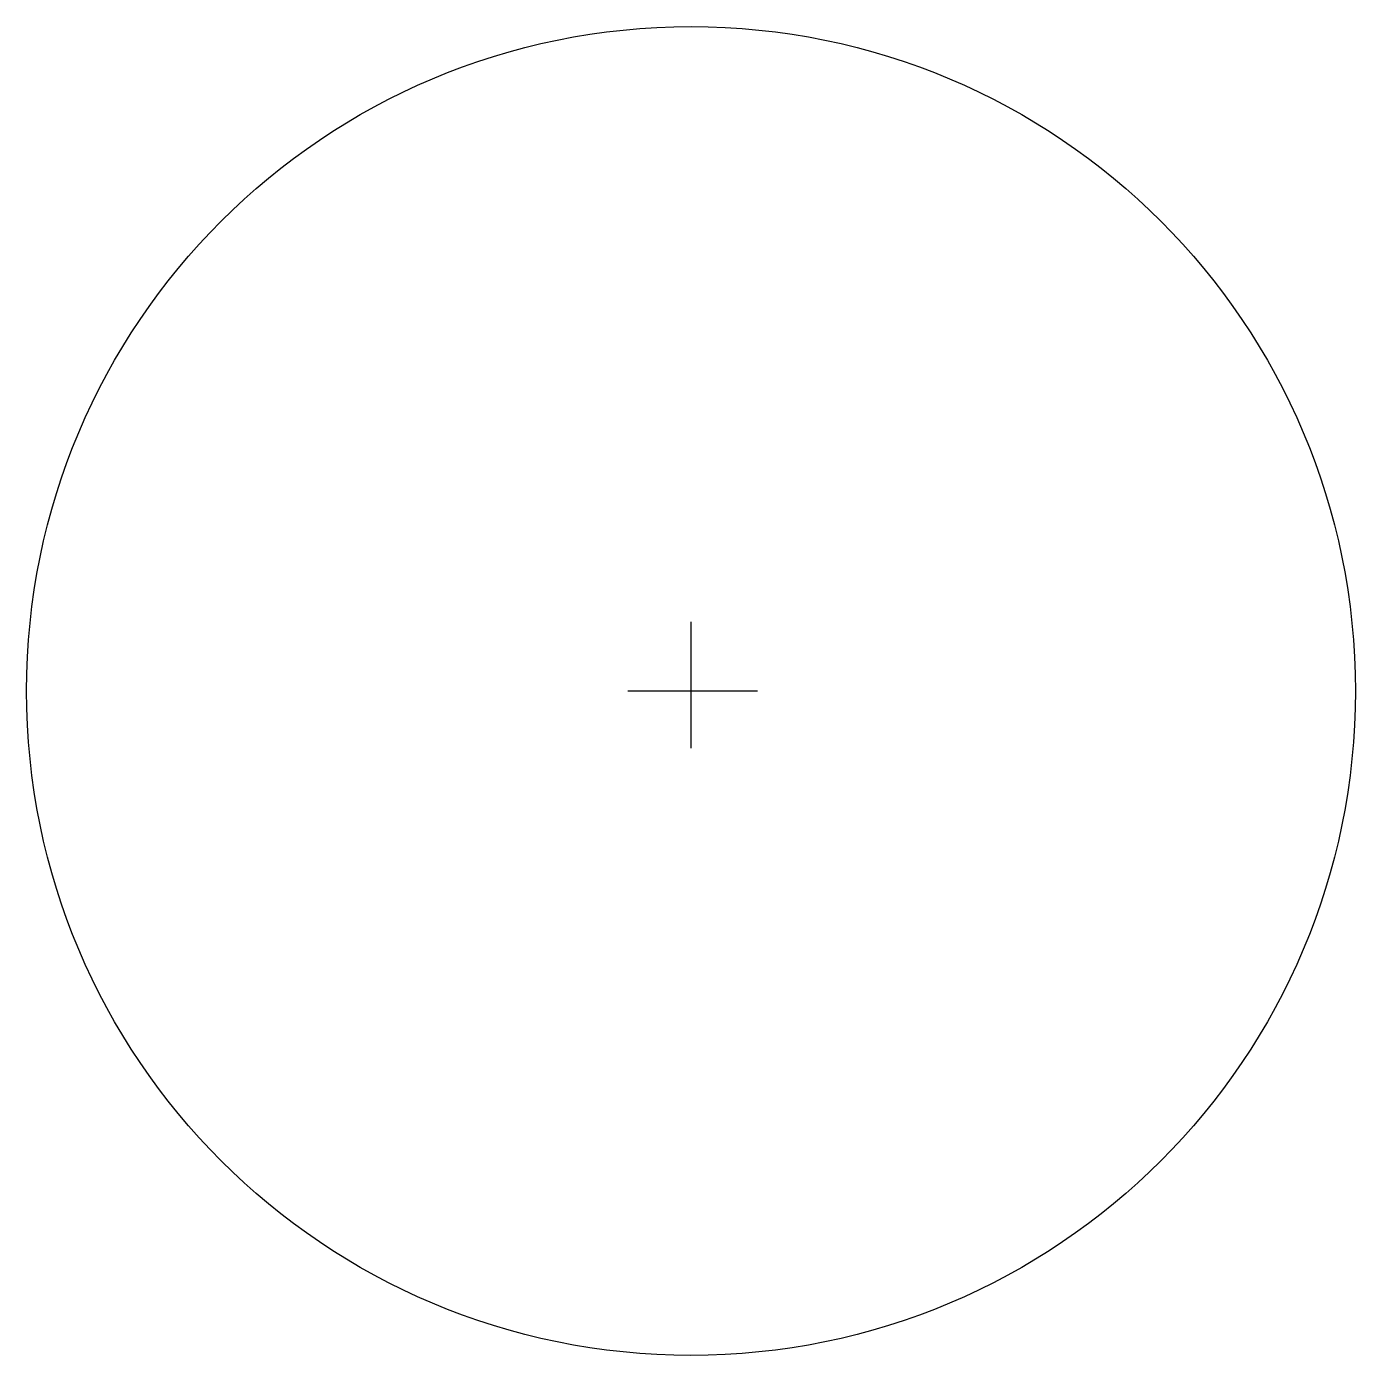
# Model space of a CAD drawing. Header units: metres. Extents: x -1480 to 1520, y -1531 to 1469.
import ezdxf

# ---------------------------------------------------------------- set-up
doc = ezdxf.new("R2010")
doc.units = ezdxf.units.M

# ---------------------------------------------------------------- blocks, each defined once
blk = doc.blocks.new('$_BL06$ASF011')
at = {"color": 0, "linetype": 'BYBLOCK'}
for p, q in [((-5.32, -175.87), (-5.32, 109.21)), ((144.64, -46.83), (-147.83, -46.83))]:
    blk.add_line(p, q, dxfattribs=at)
blk.add_circle((-5.32, -46.83), 1500)

msp = doc.modelspace()

# ---------------------------------------------------------------- block references
msp.add_blockref('$_BL06$ASF011', (25.47, 16.31))

doc.saveas('drawing.dxf')
